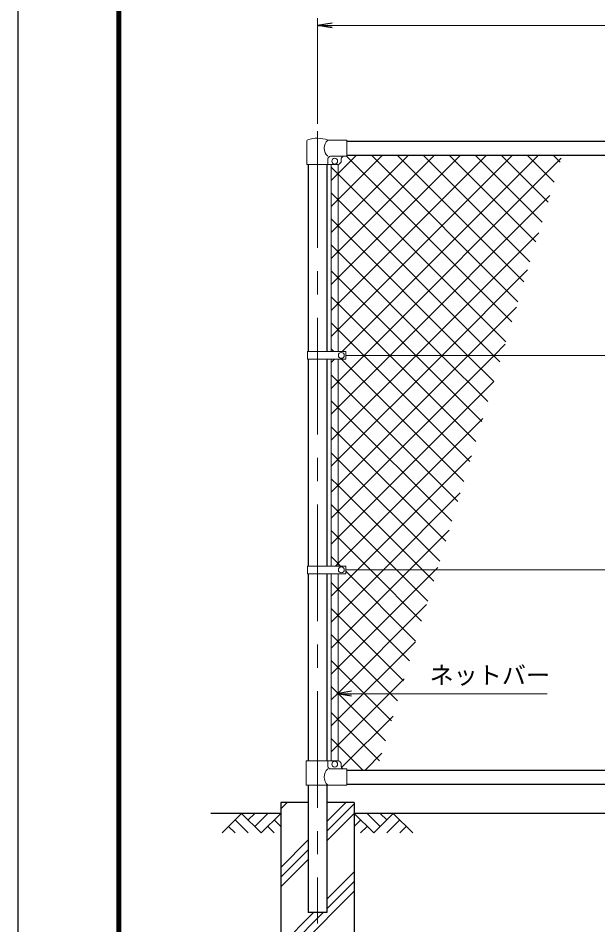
# Model space of a CAD drawing. Units: millimetres, scale not verified. Extents: x -4200 to 4200, y -2970 to 2970.
# Drawn here: x -4200 to -2621, y -873 to 1595 of the extents above; entities that cross this region are included whole.
import ezdxf
from ezdxf.enums import TextEntityAlignment as Align

# ---------------------------------------------------------------- set-up
doc = ezdxf.new("R2010")
doc.units = ezdxf.units.MM
doc.header["$LTSCALE"] = 10
doc.linetypes.add('USER1', pattern=[50.8, 31.75, -6.35, 6.35, -6.35])
for name, color, linetype, lineweight in [('0-1_D-BMK', 2, 'USER1', 13), ('0-2_D-STR1', 1, 'Continuous', 25), ('0-3_D-STR-DIM', 7, 'Continuous', 13), ('0-6_D-BGD', 7, 'Continuous', 25), ('0-7_D-STR4', 7, 'Continuous', 25), ('0-8_D-DCR-HCH', 7, 'Continuous', 13), ('0-9_D-STR3', 3, 'Continuous', 13), ('0-A_D-STR2', 7, 'Continuous', 13), ('0-B_D-STR-TXT', 7, 'Continuous', 13), ('0-C_D-TTL', 7, 'Continuous', 25)]:
    doc.layers.add(name, color=color, linetype=linetype, lineweight=lineweight)
doc.layers.add('0-4_0', color=7, linetype='Continuous')
doc.styles.add('ＭＳ ゴシック', font='')
doc.styles.get('ＭＳ ゴシック').set_extended_font_data('MS Gothic')

# ---------------------------------------------------------------- blocks, each defined once
blk = doc.blocks.new('_Open')
at = {"layer": '0-4_0'}
blk.add_line((-10, 1.667), (0, 0), dxfattribs=at)
blk.add_lwpolyline([(-10, -1.667), (0, 0), (-10, 0)], dxfattribs=at)

msp = doc.modelspace()

# ---------------------------------------------------------------- linework, layer by layer
at = {"layer": '0-1_D-BMK'}
msp.add_line((-3384.65, 1287.29), (-3384.65, -869.77), dxfattribs=at)
at = {"layer": '0-2_D-STR1'}
for p, q in [((-3304.65, 1260.23), (-1464.65, 1260.23)), ((-3304.65, 1222.23), (-1464.65, 1222.23)), ((-3410.05, 1197.23), (-3410.05, 687.73)), ((-3359.25, 1197.23), (-3359.25, 687.73)), ((-3410.05, 666.73), (-3410.05, 103.73)), ((-3359.25, 666.73), (-3359.25, 103.73)), ((-3410.05, 82.73), (-3410.05, -426.77)), ((-3359.25, 82.73), (-3359.25, -426.77)), ((-3304.65, -451.77), (-1464.65, -451.77)), ((-3410.05, -492.77), (-3410.05, -839.77)), ((-3359.25, -492.77), (-3359.25, -839.77)), ((-3304.65, -489.77), (-1464.65, -489.77)), ((-3359.25, -839.77), (-3410.05, -839.77))]:
    msp.add_line(p, q, dxfattribs=at)
at = {"layer": '0-3_D-STR-DIM'}
for p, q in [((-3384.65, 1307.29), (-3384.65, 1595.23)), ((-3344.65, 1575.23), (-1424.65, 1575.23))]:
    msp.add_line(p, q, dxfattribs=at)
at = {"layer": '0-6_D-BGD'}
for p, q in [((-3484.65, -569.77), (-3674.65, -569.77)), ((-1484.65, -569.77), (-3284.65, -569.77))]:
    msp.add_line(p, q, dxfattribs=at)
at = {"layer": '0-7_D-STR4'}
for p, q in [((-3484.65, -539.77), (-3484.65, -1139.77)), ((-3410.05, -539.77), (-3484.65, -539.77)), ((-3284.65, -539.77), (-3359.25, -539.77)), ((-3284.65, -539.77), (-3284.65, -1139.77))]:
    msp.add_line(p, q, dxfattribs=at)
at = {"layer": '0-8_D-DCR-HCH'}
for p, q in [((-3484.65, -557.69), (-3466.74, -539.77)), ((-3359.25, -591.39), (-3307.64, -539.77)), ((-3359.25, -617.91), (-3284.65, -543.31)), ((-3591.08, -569.77), (-3644.29, -622.99)), ((-3608.82, -587.51), (-3573.18, -622.99)), ((-3591.08, -569.77), (-3537.87, -622.99)), ((-3573.34, -587.51), (-3555.6, -569.77)), ((-3555.6, -605.25), (-3520.13, -569.77)), ((-3537.87, -622.99), (-3484.65, -569.77)), ((-3502.39, -587.51), (-3484.65, -605.17)), ((-3359.25, -644.42), (-3284.65, -569.82)), ((-3231.44, -622.99), (-3284.65, -569.77)), ((-3266.92, -587.51), (-3284.65, -605.17)), ((-3213.7, -605.25), (-3249.18, -569.77)), ((-3178.23, -569.77), (-3231.44, -622.99)), ((-3195.87, -587.6), (-3213.7, -569.77)), ((-3160.49, -587.51), (-3196.13, -622.99)), ((-3178.23, -569.77), (-3125.02, -622.99)), ((-3626.55, -605.25), (-3608.73, -622.99)), ((-3520.13, -605.25), (-3502.31, -622.99)), ((-3249.18, -605.25), (-3267, -622.99)), ((-3142.76, -605.25), (-3160.57, -622.99)), ((-3484.65, -716.79), (-3410.05, -642.19)), ((-3484.65, -743.31), (-3410.05, -668.71)), ((-3484.65, -769.82), (-3410.05, -695.22)), ((-3359.25, -803.52), (-3284.65, -728.92)), ((-3359.25, -830.04), (-3284.65, -755.44)), ((-3484.65, -981.96), (-3284.65, -781.96)), ((-3484.65, -955.44), (-3368.99, -839.77)), ((-3484.65, -928.92), (-3395.5, -839.77))]:
    msp.add_line(p, q, dxfattribs=at)
at = {"layer": '0-9_D-STR3'}
for p, q in [((-3413.2, 1197.23), (-3413.2, 1260.92)), ((-3304.65, 1263.23), (-3356.1, 1263.23)), ((-3304.65, 1263.23), (-3304.65, 1219.23)), ((-3356.1, 1197.23), (-3356.1, 1212.23)), ((-3304.65, 1219.23), (-3349.1, 1219.23)), ((-3319.65, 1212.23), (-3319.65, 1207.23)), ((-3413.2, 1197.23), (-3356.1, 1197.23)), ((-3356.1, 1197.23), (-3329.65, 1197.23)), ((-3347.15, 1197.23), (-3347.15, 687.73)), ((-3328.15, 1197.23), (-3328.15, 687.73)), ((-3412.15, 666.73), (-3412.15, 687.73)), ((-3307.66, 687.73), (-3412.15, 687.73)), ((-3307.66, 666.73), (-3412.15, 666.73)), ((-3347.15, 666.73), (-3347.15, 103.73)), ((-3328.15, 666.73), (-3328.15, 103.73)), ((-3307.66, 666.73), (-3307.66, 687.73)), ((-3307.66, 677.23), (-1467.15, 677.23)), ((-3412.15, 82.73), (-3412.15, 103.73)), ((-3307.66, 103.73), (-3412.15, 103.73)), ((-3307.66, 82.73), (-3307.66, 103.73)), ((-3307.66, 82.73), (-3412.15, 82.73)), ((-3347.15, 82.73), (-3347.15, -426.77)), ((-3328.15, 82.73), (-3328.15, -426.89)), ((-3307.66, 93.23), (-1467.15, 93.23)), ((-3415.6, -426.77), (-3329.65, -426.77)), ((-3415.6, -492.77), (-3415.6, -426.77)), ((-3356.1, -426.77), (-3356.1, -441.77)), ((-3319.65, -436.77), (-3319.65, -441.77)), ((-3304.65, -448.77), (-3349.1, -448.77)), ((-3304.65, -448.77), (-3304.65, -492.77)), ((-3304.65, -492.77), (-3415.6, -492.77))]:
    msp.add_line(p, q, dxfattribs=at)
for centre in [(-3337.65, 1206.23), (-3319.66, 677.23), (-3319.66, 93.23), (-3337.65, -435.77)]:
    msp.add_circle(centre, 8, dxfattribs=at)
for centre, radius, start, end in [((-3409.9, 1260.92), 3.3, 109.22051, 180), ((-3384.65, 1188.49), 80, 69.0916, 109.22051), ((-3337.91, 1241.23), 28.55, 129.59418, 230.40582), ((-3349.1, 1212.23), 7, 90, 180), ((-3312.65, 1212.23), 7, 90, 180), ((-3329.65, 1207.23), 10, 270, 0), ((-3349.1, -441.77), 7, 180, 270), ((-3329.65, -436.77), 10, 0, 90), ((-3312.65, -441.77), 7, 180, 270), ((-3337.91, -470.77), 28.55, 129.59418, 230.40582)]:
    msp.add_arc(centre, radius, start, end, dxfattribs=at)
at = {"layer": '0-A_D-STR2'}
for p, q in [((-3328.15, 1172.18), (-3278.11, 1222.23)), ((-3328.15, 1101.47), (-3207.4, 1222.23)), ((-3328.15, 1030.76), (-3136.69, 1222.23)), ((-3328.15, 960.05), (-3065.98, 1222.23)), ((-3328.15, 889.34), (-2995.27, 1222.23)), ((-3328.15, 818.63), (-2924.56, 1222.23)), ((-3328.15, 747.92), (-2853.85, 1222.23)), ((-3317.64, 687.73), (-2783.14, 1222.23)), ((-2855.12, 768.73), (-3305.62, 1219.23)), ((-3257.43, 677.23), (-2720.92, 1213.73)), ((-2838.74, 823.05), (-3237.91, 1222.23)), ((-2822.35, 877.38), (-3167.2, 1222.23)), ((-2805.97, 931.71), (-3096.49, 1222.23)), ((-2789.59, 986.03), (-3025.78, 1222.23)), ((-2773.2, 1040.36), (-2955.07, 1222.23)), ((-2756.82, 1094.69), (-2884.36, 1222.23)), ((-2740.44, 1149.02), (-2813.65, 1222.23)), ((-2724.05, 1203.34), (-2742.94, 1222.23)), ((-3347.15, 1153.18), (-3328.15, 1172.18)), ((-3328.15, 1100.34), (-3347.15, 1119.34)), ((-3186.72, 677.23), (-2751.45, 1112.49)), ((-3347.15, 1082.47), (-3328.15, 1101.47)), ((-2905.04, 677.23), (-3328.15, 1100.34)), ((-3328.15, 1029.63), (-3347.15, 1048.63)), ((-3347.15, 1011.76), (-3328.15, 1030.76)), ((-2975.75, 677.23), (-3328.15, 1029.63)), ((-3116.01, 677.23), (-2781.98, 1011.25)), ((-3328.15, 958.92), (-3347.15, 977.92)), ((-3347.15, 941.05), (-3328.15, 960.05)), ((-3046.46, 677.23), (-3328.15, 958.92)), ((-3328.15, 888.21), (-3347.15, 907.21)), ((-3347.15, 870.34), (-3328.15, 889.34)), ((-3045.29, 677.23), (-2812.52, 910.01)), ((-3117.18, 677.23), (-3328.15, 888.21)), ((-3328.15, 817.49), (-3347.15, 836.49)), ((-3347.15, 799.63), (-3328.15, 818.63)), ((-3187.89, 677.23), (-3328.15, 817.49)), ((-2974.58, 677.23), (-2843.05, 808.76)), ((-3328.15, 746.78), (-3347.15, 765.78)), ((-3347.15, 728.92), (-3328.15, 747.92)), ((-3258.6, 677.23), (-3328.15, 746.78)), ((-3339.81, 687.73), (-3347.15, 695.07)), ((-2903.87, 677.23), (-2873.58, 707.52)), ((-3347.15, 658.21), (-3338.64, 666.73)), ((-3328.15, 606.5), (-3257.43, 677.23)), ((-3328.15, 535.79), (-3186.72, 677.23)), ((-3328.15, 465.08), (-3116.01, 677.23)), ((-3328.15, 394.37), (-3045.29, 677.23)), ((-3328.15, 323.66), (-2974.58, 677.23)), ((-3328.15, 252.95), (-2903.87, 677.23)), ((-2986.19, 334.11), (-3318.81, 666.73)), ((-2969.81, 388.44), (-3258.6, 677.23)), ((-2953.42, 442.76), (-3187.89, 677.23)), ((-2937.04, 497.09), (-3117.18, 677.23)), ((-2920.66, 551.42), (-3046.46, 677.23)), ((-2904.27, 605.75), (-2975.75, 677.23)), ((-2887.89, 660.07), (-2905.04, 677.23)), ((-3328.15, 605.36), (-3347.15, 624.36)), ((-3347.15, 587.5), (-3328.15, 606.5)), ((-3002.57, 279.78), (-3328.15, 605.36)), ((-3328.15, 534.65), (-3347.15, 553.65)), ((-3347.15, 516.79), (-3328.15, 535.79)), ((-3018.96, 225.46), (-3328.15, 534.65)), ((-3328.15, 463.94), (-3347.15, 482.94)), ((-3347.15, 446.08), (-3328.15, 465.08)), ((-3035.34, 171.13), (-3328.15, 463.94)), ((-3328.15, 393.23), (-3347.15, 412.23)), ((-3275.74, 93.23), (-2965.18, 403.79)), ((-3347.15, 375.37), (-3328.15, 394.37)), ((-3051.73, 116.8), (-3328.15, 393.23)), ((-3328.15, 322.52), (-3347.15, 341.52)), ((-3347.15, 304.66), (-3328.15, 323.66)), ((-3098.86, 93.23), (-3328.15, 322.52)), ((-3205.03, 93.23), (-2995.71, 302.55)), ((-3328.15, 251.81), (-3347.15, 270.81)), ((-3347.15, 233.95), (-3328.15, 252.95)), ((-3169.57, 93.23), (-3328.15, 251.81)), ((-3328.15, 181.1), (-3347.15, 200.1)), ((-3134.32, 93.23), (-3026.24, 201.3)), ((-3240.28, 93.23), (-3328.15, 181.1)), ((-3063.61, 93.23), (-3056.77, 100.06)), ((-3328.15, 40.81), (-3275.74, 93.23)), ((-3328.15, -29.9), (-3205.03, 93.23)), ((-3328.15, -100.61), (-3134.32, 93.23)), ((-3328.15, -171.32), (-3063.61, 93.23)), ((-3117.26, -100.51), (-3307.66, 89.89)), ((-3100.88, -46.18), (-3240.28, 93.23)), ((-3084.49, 8.15), (-3169.57, 93.23)), ((-3068.11, 62.48), (-3098.86, 93.23)), ((-3328.15, 39.68), (-3347.15, 58.68)), ((-3347.15, 21.81), (-3328.15, 40.81)), ((-3133.64, -154.83), (-3328.15, 39.68)), ((-3328.15, -31.03), (-3347.15, -12.03)), ((-3328.15, -242.03), (-3087.31, -1.18)), ((-3347.15, -48.9), (-3328.15, -29.9)), ((-3150.03, -209.16), (-3328.15, -31.03)), ((-3328.15, -101.74), (-3347.15, -82.74)), ((-3347.15, -119.61), (-3328.15, -100.61)), ((-3166.41, -263.49), (-3328.15, -101.74)), ((-3328.15, -312.74), (-3117.84, -102.43)), ((-3328.15, -172.45), (-3347.15, -153.45)), ((-3347.15, -190.32), (-3328.15, -171.32)), ((-3182.8, -317.81), (-3328.15, -172.45)), ((-3328.15, -383.45), (-3148.37, -203.67)), ((-3328.15, -243.17), (-3347.15, -224.17)), ((-3347.15, -261.03), (-3328.15, -242.03)), ((-3199.18, -372.14), (-3328.15, -243.17)), ((-3328.15, -313.88), (-3347.15, -294.88)), ((-3347.15, -331.74), (-3328.15, -312.74)), ((-3215.56, -426.47), (-3328.15, -313.88)), ((-3318.89, -444.9), (-3178.9, -304.91)), ((-3347.15, -402.45), (-3328.15, -383.45)), ((-3255.06, -451.77), (-3209.44, -406.15))]:
    msp.add_line(p, q, dxfattribs=at)
for points in [[(-2871.51, 714.4), (-3328.15, 1171.05), (-3347.15, 1190.05)], [(-3347.15, 163.23), (-3328.15, 182.23), (-2904.11, 606.28)], [(-3335.95, 103.73), (-3328.15, 111.52), (-2934.65, 505.03)], [(-3321.49, 103.73), (-3328.15, 110.39), (-3347.15, 129.39)], [(-3260.97, -451.77), (-3328.15, -384.59), (-3347.15, -365.59)]]:
    msp.add_lwpolyline(points, dxfattribs=at)
at = {"layer": '0-B_D-STR-TXT'}
msp.add_line((-2758.78, -243.87), (-3329.9, -243.87), dxfattribs=at)
at = {"layer": '0-C_D-TTL', "color": 2}
msp.add_lwpolyline([(-4199.68, 2970.23), (4200.32, 2970.23), (4200.32, -2969.77), (-4199.68, -2969.77)], close=True, dxfattribs=at)
at = {"layer": '0-C_D-TTL'}
for points in [[(-3929.68, 2750.23), (3930.32, 2750.23), (3930.32, -2749.77), (-3929.68, -2749.77)], [(-3927.18, 2747.73), (3927.82, 2747.73), (3927.82, -2747.27), (-3927.18, -2747.27)], [(-3924.68, 2745.23), (3925.32, 2745.23), (3925.32, -2744.77), (-3924.68, -2744.77)], [(-3922.18, 2742.73), (3922.82, 2742.73), (3922.82, -2742.27), (-3922.18, -2742.27)], [(-3919.68, 2740.23), (3920.32, 2740.23), (3920.32, -2739.77), (-3919.68, -2739.77)]]:
    msp.add_lwpolyline(points, close=True, dxfattribs=at)

# ---------------------------------------------------------------- block references
at = {"layer": '0-3_D-STR-DIM', "xscale": 4, "yscale": 4, "rotation": 180}
msp.add_blockref('_Open', (-3384.65, 1575.23), dxfattribs=at)
at = {"layer": '0-B_D-STR-TXT', "xscale": 4, "yscale": 4, "rotation": 180}
msp.add_blockref('_Open', (-3331.9, -243.87), dxfattribs=at)

# ---------------------------------------------------------------- texts
at = {"layer": '0-B_D-STR-TXT', "style": 'ＭＳ ゴシック'}
msp.add_text('ネットバー', height=48.09, dxfattribs=at).set_placement((-3079.34, -231.92), align=Align.BOTTOM_LEFT)

doc.saveas('drawing.dxf')
